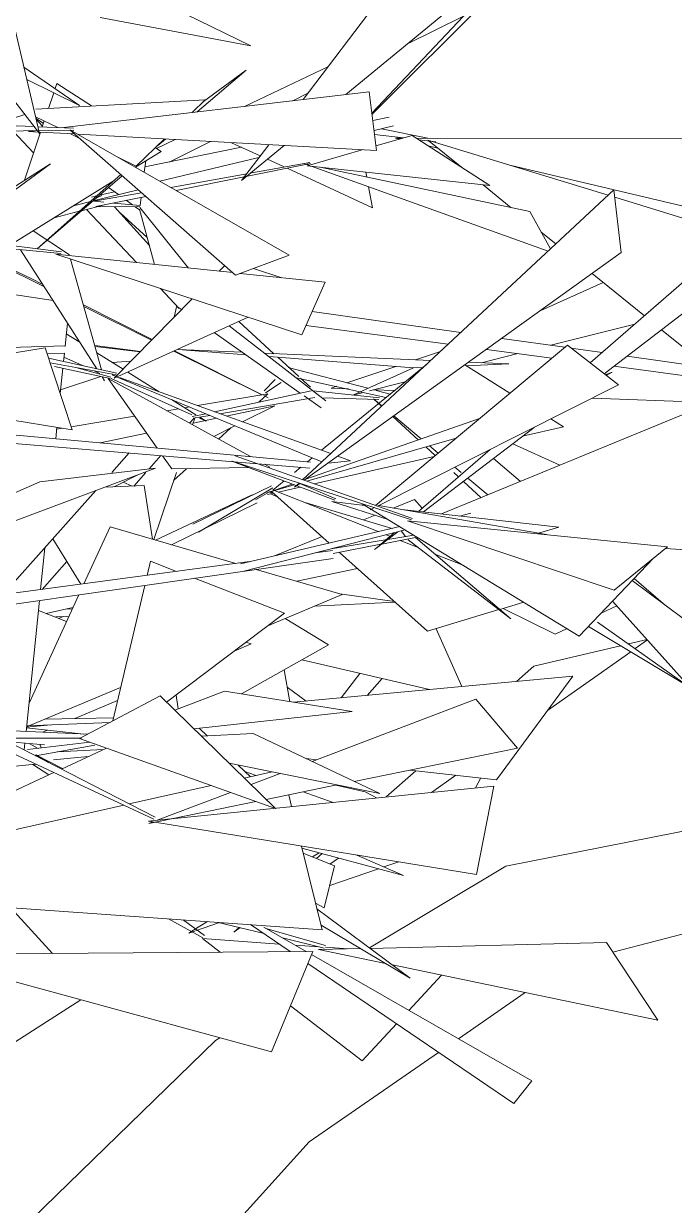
# Model space of a CAD drawing. Header units: millimetres. Extents: x 78096 to 288885, y -20632 to 149556.
# Drawn here: x 253085.2 to 253291.1, y 93329.2 to 93703.3 of the extents above; entities that cross this region are included whole.
import ezdxf

# ---------------------------------------------------------------- set-up
doc = ezdxf.new("R2010")
doc.units = ezdxf.units.MM
doc.layers.add('G-IMPT', color=8, linetype='Continuous', lineweight=9)
doc.layers.add('L-PLNT', color=71, linetype='Continuous', lineweight=9)

# ---------------------------------------------------------------- blocks, each defined once
blk = doc.blocks.new('ZZ-V - Tree Broadleaf 1 - 3dtree rotund SIMPLU-4826059-TOMH A-A')
at = {"layer": 'G-IMPT'}
for p, q in [((27635.59, 93819.85), (27498.96, 93675.02)), ((27638.12, 93813.39), (27499, 93674.7)), ((27527.93, 93705.73), (27510.27, 93696.97)), ((27485.17, 93689.79), (27458.67, 93677.14)), ((27478.72, 93681.31), (27473.89, 93678.91)), ((27395.04, 93671.75), (27392.69, 93673.26)), ((27392.71, 93673.14), (27394.75, 93670.86)), ((27504.38, 93673.72), (27499.25, 93672.67)), ((27385.42, 93669.33), (27391.92, 93662.39)), ((27505.83, 93670.98), (27499.64, 93669.52)), ((27499.79, 93668.25), (27508.94, 93667.15)), ((27516.64, 93667.08), (27501.94, 93670.06)), ((27436.67, 93666.64), (27430.79, 93663.84)), ((27447.91, 93666.02), (27434.81, 93659.52)), ((27454.58, 93665.65), (27463.64, 93661.46)), ((27508.75, 93667.09), (27506.43, 93667.1)), ((27507.71, 93666.79), (27506.43, 93667.1)), ((27613.65, 93666.91), (27513, 93667.08)), ((27513.81, 93666.56), (27519.22, 93665.9)), ((27516.67, 93666.47), (27573.71, 93649)), ((27519.8, 93663.93), (27516.77, 93664.65)), ((27527.26, 93657.87), (27517.03, 93666.18)), ((27457.73, 93664.2), (27427.14, 93657.95)), ((27463.22, 93660.91), (27431.83, 93653.49)), ((27465.91, 93660.41), (27471.22, 93657.95)), ((27472.12, 93657.53), (27499.1, 93645.03)), ((27629.64, 93637.9), (27542.63, 93658.52)), ((27497.33, 93654.74), (27497.04, 93656.31)), ((27417.5, 93650.1), (27412.81, 93648.99)), ((27499.1, 93645.03), (27497.89, 93651.67)), ((27543.02, 93645.07), (27534.12, 93652.3)), ((27411.86, 93648.77), (27410.27, 93648.39)), ((27413.47, 93648.93), (27412.11, 93648.26)), ((27575.82, 93648.35), (27631.51, 93631.29)), ((27408.67, 93644.51), (27424.42, 93627.67)), ((27417.52, 93645.39), (27428.54, 93633.07)), ((27427.85, 93635.62), (27419.26, 93643.49)), ((27557.16, 93633.58), (27552.52, 93637.35)), ((27370.66, 93632.21), (27395.33, 93619.97)), ((27370.78, 93632.23), (27391.17, 93622.6)), ((27585.18, 93610.83), (27568.64, 93624.26)), ((27572.41, 93592.49), (27614.03, 93624.4)), ((27398.06, 93615.72), (27355.19, 93622.18)), ((27394.83, 93620.76), (27391.17, 93622.6)), ((27572.14, 93621.42), (27552.24, 93612.46)), ((27597.67, 93621.66), (27567.99, 93595.94)), ((27432.11, 93619.47), (27438.01, 93613.16)), ((27429.44, 93603.34), (27407.67, 93614.3)), ((27407.81, 93613.79), (27429.26, 93603.16)), ((27436.4, 93610.45), (27437.24, 93614.12)), ((27438.7, 93612.79), (27437.16, 93613.87)), ((27480.07, 93612.16), (27527.05, 93605.53)), ((27402.61, 93608.63), (27401.85, 93601.11)), ((27467.97, 93598.84), (27456.82, 93609.06)), ((27402.26, 93605.15), (27406.56, 93602.46)), ((27476.3, 93586.35), (27449.05, 93605.51)), ((27484.41, 93583.9), (27453.8, 93607.68)), ((27478.15, 93607.82), (27523.08, 93601.83)), ((27582.14, 93608.2), (27555.53, 93601.51)), ((27609.64, 93590.97), (27590.6, 93606.43)), ((27411.26, 93601.42), (27425.7, 93599.52)), ((27411.36, 93601.09), (27425.6, 93599.42)), ((27540.04, 93603.69), (27560.01, 93600.87)), ((27401.64, 93598.99), (27401.38, 93596.41)), ((27401.51, 93597.72), (27407.42, 93595.06)), ((27411.9, 93599.12), (27420.22, 93593.92)), ((27436.28, 93599.68), (27464.18, 93585.85)), ((27464.21, 93585.85), (27436.52, 93599.78)), ((27457.92, 93599.28), (27437.7, 93600.16)), ((27437.7, 93600.16), (27459.04, 93598.49)), ((27517.56, 93596.69), (27465.01, 93598.97)), ((27466.36, 93597.92), (27512.1, 93594.35)), ((27475.81, 93591.66), (27469.22, 93597.7)), ((27520.61, 93599.53), (27512.77, 93596.9)), ((27545.15, 93598.9), (27533.6, 93595.99)), ((27535.21, 93600.22), (27555.92, 93597.46)), ((27562.02, 93600.59), (27571.77, 93599.21)), ((27579.72, 93598.09), (27605.32, 93594.48)), ((27401.16, 93594.26), (27400.35, 93586.26)), ((27411.09, 93593.41), (27412.89, 93592.6)), ((27416.77, 93596.08), (27422.72, 93596.47)), ((27497.63, 93587.89), (27472.47, 93594.51)), ((27516.22, 93595.44), (27483.01, 93568.26)), ((27506.49, 93594.79), (27491.07, 93589.61)), ((27512.1, 93594.4), (27492.87, 93585.75)), ((27515.04, 93594.47), (27512.1, 93594.35)), ((27528.4, 93595.33), (27542.63, 93586.36)), ((27542.26, 93595.62), (27528.83, 93595.05)), ((27542.26, 93595.62), (27529.57, 93596.17)), ((27575.5, 93594.86), (27638.45, 93586.48)), ((27400.47, 93587.37), (27413.23, 93591.59)), ((27416.47, 93590.99), (27441.93, 93579.52)), ((27421.68, 93593), (27431.65, 93586.77)), ((27464.88, 93587.08), (27468.33, 93590.68)), ((27465.28, 93586.48), (27470.21, 93589.75)), ((27503.38, 93584.93), (27475.04, 93591.18)), ((27479.52, 93588.26), (27476.41, 93591.11)), ((27509.48, 93589.93), (27498.19, 93587.08)), ((27575, 93592.98), (27572.78, 93592.2)), ((27575, 93592.98), (27573.12, 93591.94)), ((27443.73, 93582.41), (27466.04, 93586.16)), ((27449.19, 93580.45), (27479.75, 93587.1)), ((27466.04, 93586.16), (27463.14, 93583.48)), ((27480.37, 93587.04), (27501.37, 93584.84)), ((27487.87, 93588.54), (27486.03, 93587.92)), ((27486.03, 93587.92), (27491.56, 93587.71)), ((27495.86, 93586.5), (27492.87, 93585.75)), ((27499.49, 93587.41), (27506.11, 93587.16)), ((27504.72, 93586.02), (27500.28, 93587.19)), ((27435.52, 93584.35), (27443.25, 93579.51)), ((27450.88, 93579.84), (27480.94, 93584.96)), ((27452.89, 93579.11), (27468.22, 93582.38)), ((27458.06, 93577.25), (27468.22, 93582.38)), ((27466.18, 93584.86), (27464.77, 93585.57)), ((27464.77, 93585.56), (27466.18, 93584.86)), ((27482.86, 93581.74), (27477.54, 93585.48)), ((27501.15, 93584.32), (27483.2, 93584.84)), ((27499.42, 93584.59), (27502.01, 93582.2)), ((27502.13, 93582.31), (27499.48, 93584.54)), ((27568.74, 93584.8), (27647.58, 93581.83)), ((27403.84, 93575.72), (27423.84, 93579.07)), ((27434.03, 93580.78), (27437.74, 93581.41)), ((27439.69, 93581.73), (27441.2, 93581.99)), ((27442.74, 93578.45), (27441.29, 93576.81)), ((27442.12, 93578.91), (27446.38, 93579.84)), ((27442.17, 93576.33), (27442.89, 93578.47)), ((27442.35, 93576.87), (27449.74, 93578.44)), ((27442.41, 93578.39), (27447.69, 93579.29)), ((27444.41, 93578.41), (27446.54, 93577.45)), ((27444.47, 93578.74), (27446.54, 93577.45)), ((27505.58, 93578.92), (27513.61, 93571.54)), ((27514.56, 93571.87), (27505.9, 93579.15)), ((27599.94, 93580.62), (27520.97, 93548.1)), ((27399.27, 93575.55), (27398.9, 93571.88)), ((27399.21, 93574.94), (27401.11, 93575.26)), ((27448.91, 93572.64), (27455.6, 93576.01)), ((27454.33, 93575.37), (27450.45, 93571.8)), ((27532.98, 93578.31), (27478.03, 93559.11)), ((27515.33, 93548.73), (27550.25, 93575.5)), ((27546.62, 93572.72), (27559.56, 93575.68)), ((27555.59, 93578.19), (27559.56, 93575.68)), ((27412.96, 93570.6), (27427.62, 93573.73)), ((27478.37, 93558.47), (27525.61, 93572.14)), ((27422.17, 93567.44), (27416.64, 93561.22)), ((27536.35, 93568.51), (27513.75, 93548.91)), ((27515.99, 93569.36), (27518.98, 93566.61)), ((27519.91, 93567.38), (27517.15, 93569.7)), ((27543.53, 93570.35), (27558.42, 93563.52)), ((27432.21, 93566.59), (27428.49, 93562.4)), ((27480.08, 93565.85), (27478.56, 93564.61)), ((27480.73, 93557.64), (27518.62, 93566.31)), ((27546, 93558.4), (27537.48, 93565.71)), ((27430.44, 93562.63), (27270.74, 93502.54)), ((27430.44, 93562.63), (27393.85, 93558.3)), ((27417.36, 93556.71), (27425.1, 93560.62)), ((27427.44, 93561.22), (27423.65, 93556.95)), ((27429.93, 93540.01), (27437.08, 93561.22)), ((27440.3, 93562.44), (27436.22, 93558.68)), ((27476.45, 93562.89), (27474.42, 93561.22)), ((27524.84, 93561.22), (27526.35, 93559.84)), ((27527.24, 93561.22), (27525.23, 93562.91)), ((27270.86, 93503.73), (27393.85, 93558.3)), ((27414.42, 93556.6), (27426.92, 93557.07)), ((27420.3, 93558.2), (27423.09, 93556.93)), ((27429.5, 93540.14), (27426.92, 93557.07)), ((27467.15, 93557.02), (27442.31, 93544.92)), ((27467.58, 93556.38), (27444.05, 93542.29)), ((27465.71, 93554.81), (27474.39, 93557.32)), ((27473.68, 93557.59), (27467.63, 93555.48)), ((27471.15, 93558.55), (27467.65, 93555.68)), ((27469.32, 93555.02), (27476.27, 93556.61)), ((27527.92, 93558.39), (27533.5, 93553.26)), ((27535.67, 93554.15), (27529.33, 93559.46)), ((27411.58, 93555.53), (27382.25, 93522.56)), ((27461.1, 93554.2), (27430.46, 93539.86)), ((27466.58, 93555.06), (27462.1, 93552.56)), ((27467.14, 93555.31), (27465.71, 93554.81)), ((27465.89, 93554.24), (27467.38, 93554.58)), ((27467.91, 93554.62), (27466.33, 93555.09)), ((27469.35, 93553.33), (27466.99, 93554.49)), ((27485.44, 93538.9), (27467.2, 93555.26)), ((27500.9, 93542.51), (27467.87, 93555.6)), ((27512.42, 93552.72), (27505.66, 93549.99)), ((27512.42, 93552.72), (27514.91, 93549.92)), ((27462.68, 93551.6), (27435.5, 93538.38)), ((27505.34, 93543.55), (27477.47, 93551.79)), ((27499.95, 93547.69), (27496.31, 93546.22)), ((27530.29, 93548.37), (27526.67, 93547.45)), ((27416.11, 93544.05), (27407.82, 93525.99)), ((27416.11, 93544.05), (27455.87, 93532.43)), ((27507.78, 93544.12), (27457.34, 93532.33)), ((27509.5, 93543.07), (27458.46, 93530.03)), ((27499.79, 93536.82), (27507.16, 93542.47)), ((27505.95, 93542.16), (27501.8, 93538.56)), ((27504.65, 93541.03), (27503.42, 93541.51)), ((27512.21, 93541.41), (27504.01, 93540.06)), ((27508.26, 93542.75), (27509.61, 93540.98)), ((27395.42, 93537.37), (27394.09, 93524.15)), ((27397.98, 93540.25), (27406.86, 93525.86)), ((27483.18, 93540.92), (27468.18, 93534.87)), ((27503.15, 93539.91), (27486.09, 93537.09)), ((27501.83, 93538.52), (27486.75, 93535.55)), ((27501.73, 93538.49), (27499.79, 93536.82)), ((27513.27, 93540.77), (27502.07, 93538.56)), ((27513.63, 93537.47), (27507.95, 93539.72)), ((27542.93, 93514.89), (27510.41, 93539.95)), ((27542.93, 93514.89), (27512.7, 93540.66)), ((27337.69, 93512.72), (27486.73, 93534)), ((27486.54, 93536.53), (27481.03, 93535.79)), ((27516.58, 93510.97), (27488.74, 93535.94)), ((27528.03, 93531.76), (27518.88, 93535.39)), ((27637.51, 93533.91), (27591.82, 93537.19)), ((27460.26, 93533.01), (27343.48, 93517.37)), ((27402.43, 93533.05), (27394.59, 93524.22)), ((27428.85, 93533.13), (27427.8, 93528.67)), ((27428.85, 93533.13), (27437.17, 93529.92)), ((27462.35, 93530.53), (27489.53, 93522.59)), ((27494.43, 93530.84), (27475.19, 93526.78)), ((27442.8, 93527.75), (27471.3, 93516.74)), ((27639.14, 93483.93), (27581.27, 93527)), ((27591.86, 93519.12), (27581.9, 93527.66)), ((27406.23, 93522.54), (27390.46, 93488.19)), ((27427.06, 93525.51), (27416.97, 93482.58)), ((27489.53, 93522.59), (27465.98, 93512.71)), ((27506.13, 93520.35), (27488.78, 93522.8)), ((27393.74, 93520.75), (27389.56, 93479.28)), ((27480.71, 93518.89), (27506.31, 93520.19)), ((27539.41, 93517.89), (27547, 93520.19)), ((27576.5, 93519.02), (27571.5, 93516.73)), ((27609.72, 93481.85), (27575.13, 93520.55)), ((27402.33, 93514.03), (27393.42, 93517.57)), ((27404.37, 93518.49), (27395.84, 93516.61)), ((27399, 93515.55), (27403.09, 93515.68)), ((27402.4, 93515.65), (27399, 93515.55)), ((27401.32, 93515.62), (27399.91, 93514.99)), ((27403.06, 93515.64), (27400.16, 93515.53)), ((27404.13, 93517.96), (27402.48, 93518.07)), ((27471.3, 93516.74), (27434, 93488.51)), ((27485.2, 93506.7), (27471.53, 93515.04)), ((27516.58, 93510.97), (27539.15, 93517.81)), ((27556.92, 93510.06), (27540.45, 93518.2)), ((27527.42, 93493.44), (27519.29, 93511.79)), ((27560.73, 93511.81), (27556.92, 93510.06)), ((27567.44, 93512.47), (27599.18, 93493.53)), ((27570.38, 93513.89), (27599.18, 93493.53)), ((27460.76, 93506.98), (27459.07, 93507.48)), ((27580.17, 93506.97), (27586.03, 93508.35)), ((27582.28, 93505.48), (27586.15, 93508.22)), ((27460.76, 93506.98), (27455.42, 93504.72)), ((27485.2, 93506.7), (27457.68, 93491.11)), ((27550.22, 93499.91), (27577.65, 93506.38)), ((27554.56, 93485.91), (27580.85, 93504.47)), ((27517.15, 93492.49), (27476.75, 93501.91)), ((27550.22, 93499.91), (27544.74, 93495.05)), ((27471.2, 93498.76), (27473.01, 93488.67)), ((27562.52, 93496.71), (27474.12, 93488.49)), ((27495.17, 93497.62), (27489.25, 93489.89)), ((27562.52, 93496.71), (27538.42, 93463.98)), ((27419.46, 93493.21), (27389.7, 93480.73)), ((27478.13, 93488.86), (27472.18, 93493.27)), ((27497.46, 93490.66), (27502.18, 93495.98)), ((27418.49, 93489.06), (27404.93, 93483.32)), ((27431.98, 93490.49), (27406.42, 93477.02)), ((27431.98, 93490.49), (27468.47, 93454.83)), ((27436.62, 93485.95), (27452.29, 93491.97)), ((27437.7, 93486.36), (27437.02, 93490.79)), ((27492.76, 93485.52), (27452.29, 93491.97)), ((27531.84, 93489.42), (27480.02, 93469.75)), ((27531.84, 93489.42), (27545, 93473.99)), ((27492.76, 93485.52), (27442.6, 93480.1)), ((27397.38, 93481.35), (27389.69, 93480.64)), ((27416.09, 93482.11), (27389.74, 93481.04)), ((27417.19, 93483.55), (27395.45, 93483.14)), ((27357.91, 93478.26), (27395.32, 93475.06)), ((27408.94, 93478.35), (27375.83, 93479.94)), ((27389.67, 93480.41), (27407.81, 93478.4)), ((27396.33, 93479.67), (27394.82, 93479.03)), ((27446.86, 93477.84), (27444.27, 93480.28)), ((27461.34, 93478.63), (27445.02, 93477.74)), ((27461.34, 93478.63), (27501.44, 93459.57)), ((27407.04, 93477.16), (27374.5, 93477.18)), ((27429.96, 93451.48), (27374.76, 93477.25)), ((27430.38, 93452.1), (27383.76, 93476.05)), ((27389.18, 93475.59), (27388.96, 93473.38)), ((27409.72, 93475.84), (27389.94, 93473.5)), ((27390.55, 93475.47), (27393.36, 93473.9)), ((27411.34, 93474.93), (27392.53, 93471.55)), ((27393.85, 93475.19), (27394.32, 93474.02)), ((27400.73, 93467.34), (27414.96, 93473.97)), ((27468.47, 93454.83), (27406.42, 93477.02)), ((27493.32, 93463.42), (27545, 93473.99)), ((27396.65, 93469.43), (27392.61, 93471.84)), ((27401.11, 93467.52), (27392.62, 93471.85)), ((27409.19, 93471.28), (27398.17, 93470.31)), ((27413.98, 93473.51), (27399.33, 93472.77)), ((27478.15, 93470.64), (27481.42, 93470.28)), ((27345.04, 93464.18), (27392.64, 93468.91)), ((27371.08, 93453.53), (27398.36, 93466.24)), ((27396.71, 93465.47), (27391.64, 93468.81)), ((27501.44, 93459.57), (27453.76, 93469.2)), ((27460.51, 93464.92), (27456.59, 93468.63)), ((27458.59, 93464.49), (27467.35, 93466.45)), ((27462.33, 93465.33), (27458.77, 93466.57)), ((27512.86, 93466.81), (27503.5, 93458.51)), ((27510.91, 93467.02), (27538.42, 93463.98)), ((27469.96, 93465.93), (27460.71, 93462.41)), ((27517.84, 93459.97), (27525.54, 93465.41)), ((27533.4, 93464.54), (27531.75, 93461.38)), ((27422.19, 93456.31), (27448.07, 93462.12)), ((27454.19, 93459.94), (27431.02, 93451.14)), ((27537.57, 93461.97), (27435.48, 93451.59)), ((27465.5, 93457.73), (27487.87, 93462.31)), ((27473.54, 93455.46), (27472.62, 93459.19)), ((27486.72, 93456.8), (27477.21, 93460.13)), ((27496.86, 93460.1), (27487.59, 93462.25)), ((27500.38, 93458.19), (27496.86, 93460.1)), ((27537.57, 93461.97), (27532.1, 93433.92)), ((27372.65, 93445.19), (27420.45, 93455.92)), ((27428.4, 93450.14), (27462.22, 93457.06)), ((27541.28, 93436.63), (27647.03, 93457.39)), ((27435.22, 93451.57), (27428.25, 93450.86)), ((27430.07, 93450.56), (27428.25, 93450.86)), ((27429.67, 93450.63), (27428.4, 93450.14)), ((27532.1, 93433.92), (27430.27, 93450.53)), ((27483.23, 93416.48), (27476.65, 93442.96)), ((27476.8, 93442.33), (27508.9, 93433.61)), ((27487.09, 93436.68), (27477.2, 93440.74)), ((27482.23, 93440.86), (27480.11, 93439.55)), ((27483.27, 93440.58), (27481.47, 93438.99)), ((27508.9, 93433.61), (27494.22, 93440.1)), ((27487.09, 93436.68), (27483.88, 93423.37)), ((27485.69, 93437.25), (27488.42, 93439.18)), ((27498.2, 93410.72), (27541.28, 93436.63)), ((27507.46, 93437.94), (27502.74, 93436.34)), ((27501.02, 93435.75), (27485.61, 93430.53)), ((27575.24, 93409.42), (27657.21, 93430.64)), ((27483.23, 93416.48), (27311.79, 93428.65)), ((27384.6, 93423.48), (27397.88, 93408.99)), ((27481.13, 93424.9), (27483.88, 93423.37)), ((27481.58, 93423.1), (27511.11, 93401.11)), ((27445.51, 93413.88), (27434.63, 93419.91)), ((27446, 93414.65), (27439.28, 93419.6)), ((27446.9, 93419.06), (27442.59, 93416.4)), ((27450.73, 93418.72), (27443.12, 93416.14)), ((27464.49, 93415.38), (27450.34, 93418.81)), ((27473.05, 93409.57), (27460.5, 93418.09)), ((27511.11, 93401.11), (27482.86, 93417.97)), ((27442.5, 93416.34), (27441.02, 93415.43)), ((27442.92, 93416.07), (27441.02, 93415.43)), ((27456.91, 93417.22), (27455.25, 93415.75)), ((27455.25, 93415.75), (27457.22, 93417.14)), ((27464.77, 93417.26), (27478.12, 93409.61)), ((27484.24, 93411.44), (27465.37, 93416.91)), ((27483.89, 93410.67), (27470.66, 93413.88)), ((27450.92, 93409.4), (27445.35, 93413.67)), ((27445.35, 93413.67), (27469.53, 93411.96)), ((27474.65, 93411.6), (27482.3, 93411.06)), ((27495.36, 93410.51), (27482.11, 93410.17)), ((27503.28, 93405.78), (27482.11, 93410.17)), ((27484.26, 93410.92), (27491.46, 93410.41)), ((27573.22, 93412.47), (27498.38, 93410.58)), ((27573.22, 93412.47), (27589.45, 93387.89)), ((27480.28, 93409.62), (27354.17, 93408.66)), ((27480.28, 93409.62), (27467.23, 93377.79)), ((27479.87, 93408.6), (27549.54, 93368.65)), ((27467.23, 93377.79), (27375.77, 93402.76)), ((27543.82, 93361.51), (27478.69, 93405.74)), ((27589.45, 93387.89), (27505.44, 93405.33)), ((27510.67, 93390.94), (27520.96, 93402.11)), ((27526.33, 93381.97), (27547.5, 93396.6)), ((27379.92, 93377.09), (27406.81, 93394.29)), ((27495.92, 93374.96), (27473.2, 93392.35)), ((27495.92, 93374.96), (27506.74, 93386.69)), ((27378.37, 93312.23), (27449.49, 93381.43)), ((27449.49, 93381.43), (27450.88, 93382.26)), ((27479.06, 93349.29), (27520.07, 93377.64)), ((27543.82, 93361.51), (27549.54, 93368.65)), ((27412.12, 93275.21), (27479.06, 93349.29))]:
    blk.add_line(p, q, dxfattribs=at)
blk = doc.blocks.new('ZZ-V - Tree Broadleaf 1 - 3dtree rotund SIMPLU-4826034-TOMH A-A')
at = {"layer": 'G-IMPT'}
for p, q in [((27350.8, 93724.29), (27393.79, 93668.55)), ((27477.19, 93679.3), (27505.65, 93716.76)), ((27383.71, 93711.37), (27393.79, 93668.55)), ((27431.82, 93710.33), (27460.7, 93696.34)), ((27529.81, 93713.07), (27490.74, 93680.87)), ((27412.95, 93705.24), (27460.7, 93696.34)), ((27388.84, 93689.57), (27406.44, 93677.45)), ((27443.65, 93675.4), (27459.13, 93688.65)), ((27445.64, 93678.64), (27459.13, 93688.65)), ((27406.44, 93677.45), (27389.76, 93685.69)), ((27399.26, 93684.41), (27398.72, 93682.77)), ((27399.26, 93684.41), (27410.21, 93677.27)), ((27398.28, 93681.48), (27396.63, 93676.52)), ((27400.57, 93670.39), (27498.13, 93681.73)), ((27500.43, 93663.13), (27498.13, 93681.73)), ((27392.62, 93676.3), (27446.25, 93679.25)), ((27442.07, 93675.21), (27446.25, 93679.25)), ((27389.15, 93674.57), (27378.91, 93671.29)), ((27399.54, 93670.43), (27392.54, 93673.88)), ((27395.3, 93672.52), (27394.67, 93670.64)), ((27392.1, 93670.74), (27371.22, 93671.61)), ((27404.65, 93669.62), (27371.92, 93669.13)), ((27394.12, 93668.99), (27389.05, 93653.76)), ((27390.3, 93669.2), (27392.45, 93669.45)), ((27393.43, 93669.02), (27390.3, 93669.2)), ((27404.49, 93670.23), (27393.29, 93670.69)), ((27404.83, 93668.4), (27393.68, 93669.01)), ((27403.37, 93669.67), (27455.81, 93623.74)), ((27406.29, 93667.11), (27403.54, 93668.47)), ((27472.76, 93630.04), (27403.6, 93669.66)), ((27500.43, 93663.13), (27405.91, 93668.34)), ((27424.41, 93658.19), (27433.37, 93666.82)), ((27431.22, 93664.75), (27433.62, 93666.81)), ((27457.7, 93653.64), (27466.34, 93665.01)), ((27471.17, 93664.74), (27457.7, 93653.64)), ((27511.67, 93667.94), (27500.24, 93664.63)), ((27511.67, 93667.94), (27536.24, 93652.07)), ((27424.41, 93658.19), (27418.78, 93660.96)), ((27424.17, 93657.87), (27432.25, 93662.89)), ((27430.48, 93664.04), (27432.25, 93662.89)), ((27495.92, 93663.38), (27478.44, 93658.32)), ((27397.21, 93658.93), (27302.77, 93599.1)), ((27397.21, 93658.93), (27381.41, 93647.33)), ((27426.93, 93656.3), (27427.38, 93659.86)), ((27479.49, 93659.01), (27437.03, 93650.51)), ((27479.35, 93659.41), (27460.95, 93656.09)), ((27477.74, 93658.89), (27479.28, 93658.56)), ((27536.24, 93652.07), (27478.44, 93658.32)), ((27554.7, 93631.29), (27479.73, 93658.18)), ((27482.54, 93657.88), (27548.94, 93643.82)), ((27384.33, 93633.14), (27417.41, 93653.68)), ((27419.51, 93655.53), (27392.99, 93632.08)), ((27393.04, 93632.07), (27419.97, 93655.13)), ((27459.34, 93655.8), (27435.34, 93651.47)), ((27424.99, 93650.73), (27410.73, 93647.22)), ((27426.06, 93649.8), (27411.02, 93647.08)), ((27415.65, 93651.43), (27418.76, 93649.2)), ((27477.04, 93558.94), (27575.55, 93650.71)), ((27577.86, 93630.89), (27575.55, 93650.71)), ((27409.87, 93647), (27404.55, 93645.69)), ((27414.32, 93645.95), (27407.1, 93644.11)), ((27414.11, 93646.83), (27411.23, 93647.1)), ((27427.44, 93648.59), (27411.6, 93645.42)), ((27425.71, 93645.76), (27417.23, 93646.54)), ((27421.24, 93647.41), (27423.22, 93645.99)), ((27425.61, 93645.77), (27425.93, 93648.38)), ((27406.38, 93643.92), (27398.43, 93641.9)), ((27412.12, 93645.41), (27425.48, 93645.35)), ((27424.1, 93645.36), (27425.43, 93644.4)), ((27430.13, 93627.08), (27425.46, 93644.59)), ((27425.52, 93645.1), (27440.89, 93625.97)), ((27555.48, 93632.02), (27548.94, 93643.82)), ((27403.26, 93630.11), (27391.8, 93637.78)), ((27400.56, 93630.53), (27375.46, 93632.96)), ((27380.02, 93633.67), (27400.69, 93631.13)), ((27387.77, 93631.77), (27411.96, 93594.05)), ((27577.86, 93630.89), (27477.55, 93558.76)), ((27454.93, 93624.51), (27398.96, 93630.32)), ((27476.82, 93604.83), (27398.96, 93630.32)), ((27403.63, 93628.79), (27413.41, 93593.72)), ((27472.76, 93630.04), (27455.81, 93623.74)), ((27452.37, 93626.76), (27450.61, 93624.96)), ((27484.21, 93621.47), (27457.24, 93624.27)), ((27461.47, 93625.84), (27470.49, 93622.9)), ((27484.21, 93621.47), (27476.82, 93604.83)), ((27442.04, 93616.21), (27417.41, 93591.05)), ((27459.78, 93610.41), (27417.41, 93591.05)), ((27328.86, 93599.17), (27401.78, 93601.33)), ((27560.8, 93601.54), (27500.06, 93550.81)), ((27560.8, 93601.54), (27576.97, 93588.94)), ((27319.95, 93588.33), (27395.58, 93600.7)), ((27404.15, 93574.77), (27395.58, 93600.7)), ((27396.2, 93598.82), (27401.59, 93598.99)), ((27418.24, 93592.64), (27396.65, 93597.46)), ((27418.05, 93592.16), (27397.17, 93595.9)), ((27416.13, 93590.95), (27398.53, 93594.84)), ((27416.38, 93591.46), (27405.31, 93594.44)), ((27413.58, 93591.51), (27414.36, 93590.3)), ((27460.57, 93566.26), (27415.46, 93590.95)), ((27430.99, 93568.96), (27415.46, 93590.95)), ((27417.97, 93591.63), (27416.72, 93592.15)), ((27418.02, 93591.68), (27416.72, 93592.15)), ((27483.11, 93564.59), (27418.11, 93591.57)), ((27485.92, 93567.21), (27419.07, 93591.3)), ((27404.15, 93574.77), (27319.95, 93588.33)), ((27500.71, 93550.58), (27576.97, 93588.94)), ((27239.7, 93582.55), (27479.35, 93562.64)), ((27479.53, 93564.53), (27245.64, 93585.87)), ((27435.65, 93562.35), (27432.69, 93566.55)), ((27487.26, 93552.46), (27454.6, 93564.79)), ((27511.53, 93546.27), (27454.73, 93564.79)), ((27511.77, 93546.68), (27455.71, 93566.47)), ((27466.61, 93562.95), (27464.97, 93563.85)), ((27485.14, 93564.23), (27492.2, 93564.95)), ((27492.2, 93564.95), (27488.17, 93566.4)), ((27459.83, 93562.82), (27435.65, 93562.35)), ((27474.5, 93556.57), (27475.91, 93557.89)), ((27476.2, 93557.79), (27474.5, 93556.57)), ((27487.53, 93552.86), (27476.12, 93557.74)), ((27496.77, 93550.83), (27486.31, 93552.02)), ((27504.06, 93546.39), (27486.31, 93552.02)), ((27564.58, 93509.46), (27495.91, 93551.36)), ((27498.39, 93549.41), (27499.77, 93550.1)), ((27554.19, 93541.57), (27501.12, 93550.78)), ((27558.13, 93543.89), (27508.39, 93549.52)), ((27592.48, 93537.73), (27510.2, 93545.98)), ((27510.2, 93545.98), (27575.59, 93523.95)), ((27558.13, 93543.89), (27551.72, 93542)), ((27592.48, 93537.73), (27575.59, 93523.95)), ((27564.58, 93509.46), (27588.03, 93534.11))]:
    blk.add_line(p, q, dxfattribs=at)

msp = doc.modelspace()

# ---------------------------------------------------------------- block references
at = {"layer": 'L-PLNT'}
for name in ['ZZ-V - Tree Broadleaf 1 - 3dtree rotund SIMPLU-4826059-TOMH A-A', 'ZZ-V - Tree Broadleaf 1 - 3dtree rotund SIMPLU-4826034-TOMH A-A']:
    msp.add_blockref(name, (225696.455, 0), dxfattribs=at)

doc.saveas('drawing.dxf')
